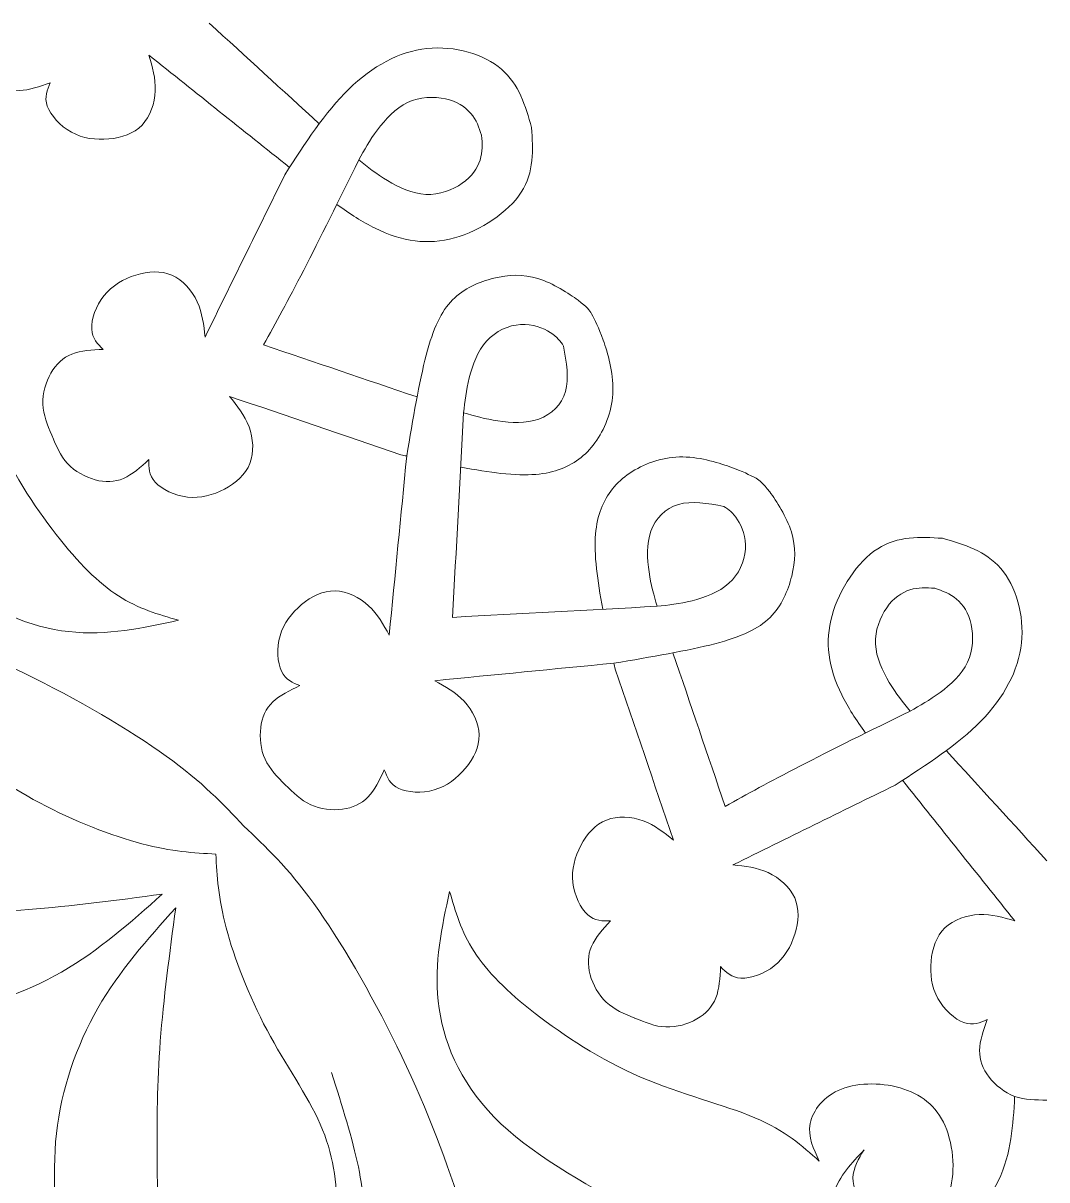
# Model space of a CAD drawing. Header units: millimetres. Extents: x -49.7 to 16.7, y -35.8 to 30.6.
# Drawn here: x -21.95 to -16.46, y -8.79 to -2.59 of the extents above; entities that cross this region are included whole.
import ezdxf

# ---------------------------------------------------------------- set-up
doc = ezdxf.new("R2010")
doc.units = ezdxf.units.MM
doc.header["$MEASUREMENT"] = 0
doc.layers.add('Layer 1', color=7, linetype='Continuous')

msp = doc.modelspace()

# ---------------------------------------------------------------- linework, layer by layer
at = {"layer": 'Layer 1', "lineweight": 9}
for points, knots in [([(4.9302, 18.8028), (-6.8815, 30.6145), (-26.0394, 30.6145), (-37.8511, 18.8028), (-37.8511, 18.8028), (-49.6628, 6.991), (-49.6628, -12.1668), (-37.8511, -23.9785), (-37.8511, -23.9785), (-26.0394, -35.7903), (-6.8815, -35.7903), (4.9302, -23.9785), (4.9302, -23.9785), (16.7419, -12.1668), (16.7419, 6.991), (4.9302, 18.8028)], [0, 0, 0, 0, 0.2, 0.2, 0.2, 0.2, 0.4, 0.4, 0.4, 0.4, 0.6, 0.6, 0.6, 0.6, 1, 1, 1, 1]), ([(-22.2381, -2.5879), (-22.2381, -2.6471), (-22.2382, -2.7065), (-22.2182, -2.7607), (-22.2182, -2.7607), (-22.1982, -2.8149), (-22.1582, -2.8641), (-22.1145, -2.8978), (-22.1145, -2.8978), (-22.0708, -2.9314), (-22.0234, -2.9497), (-21.9716, -2.9488), (-21.9716, -2.9488), (-21.9197, -2.9479), (-21.8632, -2.9278), (-21.8068, -2.9078), (-21.8068, -2.9078), (-21.8232, -2.946), (-21.8396, -2.9842), (-21.8223, -3.0325), (-21.8223, -3.0325), (-21.805, -3.0807), (-21.754, -3.139), (-21.693, -3.1727), (-21.693, -3.1727), (-21.632, -3.2063), (-21.561, -3.2155), (-21.4927, -3.2091), (-21.4927, -3.2091), (-21.4245, -3.2027), (-21.3589, -3.1809), (-21.3143, -3.1344), (-21.3143, -3.1344), (-21.2697, -3.088), (-21.246, -3.017), (-21.2433, -2.9506), (-21.2433, -2.9506), (-21.2406, -2.8841), (-21.2588, -2.8222), (-21.277, -2.7603), (-21.277, -2.7603), (-21.0256, -2.9608), (-20.7742, -3.1614), (-20.5229, -3.3619)], [0, 0, 0, 0, 0.083333, 0.083333, 0.083333, 0.083333, 0.166667, 0.166667, 0.166667, 0.166667, 0.25, 0.25, 0.25, 0.25, 0.333333, 0.333333, 0.333333, 0.333333, 0.416667, 0.416667, 0.416667, 0.416667, 0.5, 0.5, 0.5, 0.5, 0.583333, 0.583333, 0.583333, 0.583333, 0.666667, 0.666667, 0.666667, 0.666667, 0.75, 0.75, 0.75, 0.75, 0.833333, 0.833333, 0.833333, 0.833333, 1, 1, 1, 1]), ([(-19.2242, -3.1478), (-19.2579, -3.032), (-19.2916, -2.9162), (-19.3861, -2.8352), (-19.3861, -2.8352), (-19.4807, -2.7543), (-19.636, -2.7081), (-19.7856, -2.7242), (-19.7856, -2.7242), (-19.9352, -2.7403), (-20.079, -2.8186), (-20.2051, -2.9417), (-20.2051, -2.9417), (-20.3312, -3.0649), (-20.4397, -3.2329), (-20.5481, -3.4009)], [0, 0, 0, 0, 0.2, 0.2, 0.2, 0.2, 0.4, 0.4, 0.4, 0.4, 0.6, 0.6, 0.6, 0.6, 1, 1, 1, 1]), ([(-19.4924, -3.1897), (-19.5065, -3.1485), (-19.5206, -3.1073), (-19.5504, -3.0722), (-19.5504, -3.0722), (-19.5802, -3.037), (-19.6257, -3.0079), (-19.6867, -2.9943), (-19.6867, -2.9943), (-19.7477, -2.9806), (-19.8242, -2.9825), (-19.8898, -3.0134), (-19.8898, -3.0134), (-19.9553, -3.0444), (-20.0099, -3.1044), (-20.0516, -3.1607), (-20.0516, -3.1607), (-20.0933, -3.217), (-20.1222, -3.2695), (-20.1509, -3.322)], [0, 0, 0, 0, 0.166667, 0.166667, 0.166667, 0.166667, 0.333333, 0.333333, 0.333333, 0.333333, 0.5, 0.5, 0.5, 0.5, 0.666667, 0.666667, 0.666667, 0.666667, 1, 1, 1, 1]), ([(-23.315, -3.532), (-23.2328, -3.608), (-23.1506, -3.6839), (-23.0504, -3.7228), (-23.0504, -3.7228), (-22.9501, -3.7616), (-22.8317, -3.7635), (-22.738, -3.7316), (-22.738, -3.7316), (-22.6443, -3.6997), (-22.5751, -3.6342), (-22.5059, -3.5686), (-22.5059, -3.5686), (-22.5532, -3.5978), (-22.6006, -3.6269), (-22.6552, -3.6278), (-22.6552, -3.6278), (-22.7098, -3.6287), (-22.7717, -3.6014), (-22.8163, -3.555), (-22.8163, -3.555), (-22.8609, -3.5086), (-22.8882, -3.443), (-22.8873, -3.3593), (-22.8873, -3.3593), (-22.8864, -3.2756), (-22.8572, -3.1736), (-22.7635, -3.1253), (-22.7635, -3.1253), (-22.6698, -3.0771), (-22.5113, -3.0826), (-22.3976, -3.1253), (-22.3976, -3.1253), (-22.2838, -3.1681), (-22.2146, -3.2483), (-22.1791, -3.3547), (-22.1791, -3.3547), (-22.1436, -3.4612), (-22.1418, -3.5942), (-22.1791, -3.6897), (-22.1791, -3.6897), (-22.2164, -3.7853), (-22.2929, -3.8436), (-22.3639, -3.8572), (-22.3639, -3.8572), (-22.4349, -3.8709), (-22.5004, -3.8399), (-22.566, -3.809), (-22.566, -3.809), (-22.484, -3.9), (-22.4021, -3.991), (-22.333, -4.154), (-22.333, -4.154), (-22.2638, -4.3169), (-22.2073, -4.5518), (-22.1145, -4.7675), (-22.1145, -4.7675), (-22.0216, -4.9833), (-21.8923, -5.1799), (-21.774, -5.3319), (-21.774, -5.3319), (-21.6557, -5.4839), (-21.5482, -5.5914), (-21.4408, -5.6605), (-21.4408, -5.6605), (-21.3334, -5.7297), (-21.226, -5.7607), (-21.1186, -5.7916), (-21.1186, -5.7916), (-21.3098, -5.8334), (-21.5009, -5.8754), (-21.7075, -5.8526), (-21.7075, -5.8526), (-21.9142, -5.8298), (-22.1363, -5.7424), (-22.3293, -5.5531), (-22.3293, -5.5531), (-22.5223, -5.3638), (-22.6861, -5.0725), (-22.8236, -4.8103), (-22.8236, -4.8103), (-22.961, -4.5482), (-23.0721, -4.3151), (-23.1799, -4.1628), (-23.1799, -4.1628), (-23.2878, -4.0106), (-23.3925, -3.939), (-23.4971, -3.8675)], [0, 0, 0, 0, 0.043478, 0.043478, 0.043478, 0.043478, 0.086957, 0.086957, 0.086957, 0.086957, 0.130435, 0.130435, 0.130435, 0.130435, 0.173913, 0.173913, 0.173913, 0.173913, 0.217391, 0.217391, 0.217391, 0.217391, 0.26087, 0.26087, 0.26087, 0.26087, 0.304348, 0.304348, 0.304348, 0.304348, 0.347826, 0.347826, 0.347826, 0.347826, 0.391304, 0.391304, 0.391304, 0.391304, 0.434783, 0.434783, 0.434783, 0.434783, 0.478261, 0.478261, 0.478261, 0.478261, 0.521739, 0.521739, 0.521739, 0.521739, 0.565217, 0.565217, 0.565217, 0.565217, 0.608696, 0.608696, 0.608696, 0.608696, 0.652174, 0.652174, 0.652174, 0.652174, 0.695652, 0.695652, 0.695652, 0.695652, 0.73913, 0.73913, 0.73913, 0.73913, 0.782609, 0.782609, 0.782609, 0.782609, 0.826087, 0.826087, 0.826087, 0.826087, 0.869565, 0.869565, 0.869565, 0.869565, 0.913043, 0.913043, 0.913043, 0.913043, 1, 1, 1, 1]), ([(-19.2242, -3.1478), (-19.2172, -3.2673), (-19.2102, -3.3869), (-19.2802, -3.4952), (-19.2802, -3.4952), (-19.3501, -3.6035), (-19.497, -3.7009), (-19.6389, -3.7402), (-19.6389, -3.7402), (-19.7808, -3.7794), (-19.9178, -3.7608), (-20.0643, -3.6881), (-20.0643, -3.6881), (-20.1309, -3.6551), (-20.1995, -3.6108), (-20.2692, -3.5605)], [0, 0, 0, 0, 0.2, 0.2, 0.2, 0.2, 0.4, 0.4, 0.4, 0.4, 0.6, 0.6, 0.6, 0.6, 1, 1, 1, 1]), ([(-19.4924, -3.1897), (-19.4895, -3.2339), (-19.4866, -3.2782), (-19.5006, -3.3224), (-19.5006, -3.3224), (-19.5146, -3.3668), (-19.5455, -3.4111), (-19.5967, -3.447), (-19.5967, -3.447), (-19.6478, -3.483), (-19.7192, -3.5105), (-19.7916, -3.507), (-19.7916, -3.507), (-19.864, -3.5035), (-19.9374, -3.469), (-19.9974, -3.4329), (-19.9974, -3.4329), (-20.0575, -3.3969), (-20.1042, -3.3595), (-20.1509, -3.322)], [0, 0, 0, 0, 0.166667, 0.166667, 0.166667, 0.166667, 0.333333, 0.333333, 0.333333, 0.333333, 0.5, 0.5, 0.5, 0.5, 0.666667, 0.666667, 0.666667, 0.666667, 1, 1, 1, 1]), ([(-20.6624, -4.3138), (-20.5973, -4.196), (-20.5321, -4.0781), (-20.4468, -3.9128), (-20.4468, -3.9128), (-20.3616, -3.7475), (-20.2563, -3.5347), (-20.1509, -3.322)], [0, 0, 0, 0, 0.333333, 0.333333, 0.333333, 0.333333, 1, 1, 1, 1]), ([(-21.7984, -4.7989), (-21.8211, -4.7442), (-21.8438, -4.6894), (-21.8461, -4.6316), (-21.8461, -4.6316), (-21.8483, -4.5738), (-21.8301, -4.5131), (-21.8027, -4.4653), (-21.8027, -4.4653), (-21.7752, -4.4174), (-21.7384, -4.3825), (-21.6902, -4.3635), (-21.6902, -4.3635), (-21.6419, -4.3445), (-21.582, -4.3414), (-21.5222, -4.3383), (-21.5222, -4.3383), (-21.552, -4.3092), (-21.5818, -4.2802), (-21.5843, -4.229), (-21.5843, -4.229), (-21.5867, -4.1778), (-21.5619, -4.1044), (-21.5185, -4.05), (-21.5185, -4.05), (-21.475, -3.9956), (-21.4129, -3.9599), (-21.3474, -3.9397), (-21.3474, -3.9397), (-21.2819, -3.9195), (-21.213, -3.9146), (-21.154, -3.9404), (-21.154, -3.9404), (-21.095, -3.9662), (-21.046, -4.0228), (-21.018, -4.0831), (-21.018, -4.0831), (-20.9901, -4.1434), (-20.9832, -4.2076), (-20.9763, -4.2718), (-20.9763, -4.2718), (-20.8336, -3.9815), (-20.6908, -3.6913), (-20.5481, -3.401)], [0, 0, 0, 0, 0.083333, 0.083333, 0.083333, 0.083333, 0.166667, 0.166667, 0.166667, 0.166667, 0.25, 0.25, 0.25, 0.25, 0.333333, 0.333333, 0.333333, 0.333333, 0.416667, 0.416667, 0.416667, 0.416667, 0.5, 0.5, 0.5, 0.5, 0.583333, 0.583333, 0.583333, 0.583333, 0.666667, 0.666667, 0.666667, 0.666667, 0.75, 0.75, 0.75, 0.75, 0.833333, 0.833333, 0.833333, 0.833333, 1, 1, 1, 1]), ([(-18.9023, -4.1473), (-18.9145, -4.1292), (-18.9266, -4.1112), (-18.9753, -4.0748), (-18.9753, -4.0748), (-19.024, -4.0383), (-19.1092, -3.9835), (-19.1902, -3.9582), (-19.1902, -3.9582), (-19.2713, -3.9329), (-19.3483, -3.9372), (-19.4273, -3.9567), (-19.4273, -3.9567), (-19.5062, -3.9761), (-19.5872, -4.0106), (-19.6486, -4.0726), (-19.6486, -4.0726), (-19.7101, -4.1347), (-19.752, -4.2243), (-19.7897, -4.3684), (-19.7897, -4.3684), (-19.8275, -4.5126), (-19.8609, -4.7114), (-19.8944, -4.9101)], [0, 0, 0, 0, 0.142857, 0.142857, 0.142857, 0.142857, 0.285714, 0.285714, 0.285714, 0.285714, 0.428571, 0.428571, 0.428571, 0.428571, 0.571429, 0.571429, 0.571429, 0.571429, 0.714286, 0.714286, 0.714286, 0.714286, 1, 1, 1, 1]), ([(-18.9024, -4.1473), (-18.8838, -4.1832), (-18.8652, -4.2191), (-18.8406, -4.2884), (-18.8406, -4.2884), (-18.8161, -4.3577), (-18.7855, -4.4606), (-18.788, -4.5593), (-18.788, -4.5593), (-18.7905, -4.6581), (-18.8261, -4.7528), (-18.8752, -4.8255), (-18.8752, -4.8255), (-18.9242, -4.8981), (-18.9867, -4.9487), (-19.0663, -4.9791), (-19.0663, -4.9791), (-19.1459, -5.0095), (-19.2427, -5.0196), (-19.3887, -5.0036), (-19.3887, -5.0036), (-19.4527, -4.9967), (-19.5261, -4.9847), (-19.6049, -4.9699)], [0, 0, 0, 0, 0.142857, 0.142857, 0.142857, 0.142857, 0.285714, 0.285714, 0.285714, 0.285714, 0.428571, 0.428571, 0.428571, 0.428571, 0.571429, 0.571429, 0.571429, 0.571429, 0.714286, 0.714286, 0.714286, 0.714286, 1, 1, 1, 1]), ([(-19.053, -4.3201), (-19.07, -4.2956), (-19.0871, -4.2712), (-19.1245, -4.2475), (-19.1245, -4.2475), (-19.1618, -4.2237), (-19.2196, -4.2007), (-19.2833, -4.2047), (-19.2833, -4.2047), (-19.3471, -4.2087), (-19.4171, -4.2397), (-19.4658, -4.2934), (-19.4658, -4.2934), (-19.5145, -4.347), (-19.542, -4.4234), (-19.559, -4.4914), (-19.559, -4.4914), (-19.576, -4.5593), (-19.5826, -4.6189), (-19.5891, -4.6784)], [0, 0, 0, 0, 0.166667, 0.166667, 0.166667, 0.166667, 0.333333, 0.333333, 0.333333, 0.333333, 0.5, 0.5, 0.5, 0.5, 0.666667, 0.666667, 0.666667, 0.666667, 1, 1, 1, 1]), ([(-19.0529, -4.3202), (-19.0377, -4.4074), (-19.0225, -4.4946), (-19.0425, -4.5646), (-19.0425, -4.5646), (-19.0626, -4.6346), (-19.1181, -4.6874), (-19.1862, -4.7118), (-19.1862, -4.7118), (-19.2545, -4.7363), (-19.3356, -4.7324), (-19.4048, -4.7221), (-19.4048, -4.7221), (-19.4741, -4.7118), (-19.5316, -4.6951), (-19.5891, -4.6784)], [0, 0, 0, 0, 0.2, 0.2, 0.2, 0.2, 0.4, 0.4, 0.4, 0.4, 0.6, 0.6, 0.6, 0.6, 1, 1, 1, 1]), ([(-21.7984, -4.7989), (-21.7758, -4.8537), (-21.7531, -4.9085), (-21.7138, -4.9509), (-21.7138, -4.9509), (-21.6745, -4.9934), (-21.6187, -5.0235), (-21.5655, -5.0379), (-21.5655, -5.0379), (-21.5122, -5.0523), (-21.4615, -5.051), (-21.4139, -5.0303), (-21.4139, -5.0303), (-21.3664, -5.0096), (-21.3219, -4.9695), (-21.2774, -4.9294), (-21.2774, -4.9294), (-21.2779, -4.971), (-21.2784, -5.0126), (-21.244, -5.0505), (-21.244, -5.0505), (-21.2095, -5.0885), (-21.1401, -5.1228), (-21.0709, -5.1306), (-21.0709, -5.1306), (-21.0016, -5.1384), (-20.9326, -5.1196), (-20.8719, -5.0876), (-20.8719, -5.0876), (-20.8113, -5.0556), (-20.7591, -5.0103), (-20.7357, -4.9503), (-20.7357, -4.9503), (-20.7123, -4.8904), (-20.7175, -4.8157), (-20.7404, -4.7533), (-20.7404, -4.7533), (-20.7633, -4.6908), (-20.8038, -4.6406), (-20.8444, -4.5904), (-20.8444, -4.5904), (-20.5381, -4.6947), (-20.2319, -4.799), (-19.9257, -4.9033)], [0, 0, 0, 0, 0.083333, 0.083333, 0.083333, 0.083333, 0.166667, 0.166667, 0.166667, 0.166667, 0.25, 0.25, 0.25, 0.25, 0.333333, 0.333333, 0.333333, 0.333333, 0.416667, 0.416667, 0.416667, 0.416667, 0.5, 0.5, 0.5, 0.5, 0.583333, 0.583333, 0.583333, 0.583333, 0.666667, 0.666667, 0.666667, 0.666667, 0.75, 0.75, 0.75, 0.75, 0.833333, 0.833333, 0.833333, 0.833333, 1, 1, 1, 1]), ([(-20.7684, -6.8957), (-20.8785, -6.7783), (-20.9888, -6.6609), (-21.1844, -6.5201), (-21.1844, -6.5201), (-21.3801, -6.3792), (-21.6613, -6.2149), (-21.9498, -6.0743), (-21.9498, -6.0743), (-22.2383, -5.9337), (-22.5341, -5.8169), (-22.7878, -5.7384), (-22.7878, -5.7384), (-23.0416, -5.6598), (-23.2535, -5.6197), (-23.5291, -5.4974), (-23.5291, -5.4974), (-23.8049, -5.375), (-24.1445, -5.1705), (-24.38, -5.0263), (-24.38, -5.0263), (-24.6155, -4.882), (-24.747, -4.798), (-24.9241, -4.7378), (-24.9241, -4.7378), (-25.1012, -4.6775), (-25.324, -4.641), (-25.523, -4.6428), (-25.523, -4.6428), (-25.722, -4.6447), (-25.8973, -4.6848), (-26.0635, -4.7651), (-26.0635, -4.7651), (-26.2296, -4.8455), (-26.3866, -4.966), (-26.4962, -5.0664), (-26.4962, -5.0664), (-26.6058, -5.1669), (-26.6678, -5.2472), (-26.7299, -5.3275)], [0, 0, 0, 0, 0.090909, 0.090909, 0.090909, 0.090909, 0.181818, 0.181818, 0.181818, 0.181818, 0.272727, 0.272727, 0.272727, 0.272727, 0.363636, 0.363636, 0.363636, 0.363636, 0.454545, 0.454545, 0.454545, 0.454545, 0.545455, 0.545455, 0.545455, 0.545455, 0.636364, 0.636364, 0.636364, 0.636364, 0.727273, 0.727273, 0.727273, 0.727273, 0.818182, 0.818182, 0.818182, 0.818182, 1, 1, 1, 1]), ([(-20.5462, -6.6735), (-20.5881, -6.6315), (-20.6299, -6.5896), (-20.6541, -6.5371), (-20.6541, -6.5371), (-20.6782, -6.4845), (-20.6847, -6.4214), (-20.6776, -6.3668), (-20.6776, -6.3668), (-20.6705, -6.312), (-20.6499, -6.2657), (-20.6126, -6.2296), (-20.6126, -6.2296), (-20.5753, -6.1936), (-20.5211, -6.1678), (-20.4671, -6.1421), (-20.4671, -6.1421), (-20.5057, -6.1267), (-20.5443, -6.1112), (-20.5662, -6.0649), (-20.5662, -6.0649), (-20.5881, -6.0185), (-20.5932, -5.9412), (-20.5739, -5.8743), (-20.5739, -5.8743), (-20.5546, -5.8074), (-20.5109, -5.7507), (-20.4581, -5.707), (-20.4581, -5.707), (-20.4053, -5.6632), (-20.3435, -5.6323), (-20.2791, -5.6336), (-20.2791, -5.6336), (-20.2148, -5.6349), (-20.1478, -5.6683), (-20.0989, -5.7134), (-20.0989, -5.7134), (-20.05, -5.7585), (-20.0191, -5.8151), (-19.9882, -5.8717), (-19.9882, -5.8717), (-19.9569, -5.5512), (-19.9257, -5.2306), (-19.8944, -4.9101)], [0, 0, 0, 0, 0.083333, 0.083333, 0.083333, 0.083333, 0.166667, 0.166667, 0.166667, 0.166667, 0.25, 0.25, 0.25, 0.25, 0.333333, 0.333333, 0.333333, 0.333333, 0.416667, 0.416667, 0.416667, 0.416667, 0.5, 0.5, 0.5, 0.5, 0.583333, 0.583333, 0.583333, 0.583333, 0.666667, 0.666667, 0.666667, 0.666667, 0.75, 0.75, 0.75, 0.75, 0.833333, 0.833333, 0.833333, 0.833333, 1, 1, 1, 1]), ([(-18.0199, -5.0298), (-18.0558, -5.0112), (-18.0917, -4.9926), (-18.161, -4.9681), (-18.161, -4.9681), (-18.2304, -4.9435), (-18.3331, -4.9129), (-18.4319, -4.9154), (-18.4319, -4.9154), (-18.5306, -4.9179), (-18.6254, -4.9535), (-18.6981, -5.0026), (-18.6981, -5.0026), (-18.7707, -5.0516), (-18.8213, -5.1141), (-18.8517, -5.1937), (-18.8517, -5.1937), (-18.8821, -5.2733), (-18.8922, -5.3701), (-18.8762, -5.5161), (-18.8762, -5.5161), (-18.8692, -5.5801), (-18.8573, -5.6535), (-18.8425, -5.7323)], [0, 0, 0, 0, 0.142857, 0.142857, 0.142857, 0.142857, 0.285714, 0.285714, 0.285714, 0.285714, 0.428571, 0.428571, 0.428571, 0.428571, 0.571429, 0.571429, 0.571429, 0.571429, 0.714286, 0.714286, 0.714286, 0.714286, 1, 1, 1, 1]), ([(-18.0199, -5.0297), (-18.0018, -5.0419), (-17.9838, -5.0541), (-17.9474, -5.1027), (-17.9474, -5.1027), (-17.9109, -5.1513), (-17.8561, -5.2366), (-17.8308, -5.3177), (-17.8308, -5.3177), (-17.8055, -5.3987), (-17.8098, -5.4757), (-17.8293, -5.5547), (-17.8293, -5.5547), (-17.8487, -5.6336), (-17.8832, -5.7146), (-17.9452, -5.776), (-17.9452, -5.776), (-18.0073, -5.8375), (-18.0969, -5.8795), (-18.241, -5.9172), (-18.241, -5.9172), (-18.3852, -5.9549), (-18.584, -5.9883), (-18.7827, -6.0218)], [0, 0, 0, 0, 0.142857, 0.142857, 0.142857, 0.142857, 0.285714, 0.285714, 0.285714, 0.285714, 0.428571, 0.428571, 0.428571, 0.428571, 0.571429, 0.571429, 0.571429, 0.571429, 0.714286, 0.714286, 0.714286, 0.714286, 1, 1, 1, 1]), ([(-18.1927, -5.1803), (-18.28, -5.1651), (-18.3672, -5.1499), (-18.4372, -5.1699), (-18.4372, -5.1699), (-18.5072, -5.19), (-18.56, -5.2454), (-18.5844, -5.3136), (-18.5844, -5.3136), (-18.6089, -5.3819), (-18.6051, -5.463), (-18.5947, -5.5322), (-18.5947, -5.5322), (-18.5844, -5.6015), (-18.5677, -5.659), (-18.551, -5.7165)], [0, 0, 0, 0, 0.2, 0.2, 0.2, 0.2, 0.4, 0.4, 0.4, 0.4, 0.6, 0.6, 0.6, 0.6, 1, 1, 1, 1]), ([(-18.1927, -5.1804), (-18.1682, -5.1974), (-18.1438, -5.2145), (-18.1201, -5.2519), (-18.1201, -5.2519), (-18.0963, -5.2892), (-18.0733, -5.347), (-18.0773, -5.4108), (-18.0773, -5.4108), (-18.0813, -5.4746), (-18.1123, -5.5446), (-18.166, -5.5933), (-18.166, -5.5933), (-18.2197, -5.642), (-18.296, -5.6694), (-18.364, -5.6864), (-18.364, -5.6864), (-18.4319, -5.7034), (-18.4915, -5.71), (-18.551, -5.7165)], [0, 0, 0, 0, 0.166667, 0.166667, 0.166667, 0.166667, 0.333333, 0.333333, 0.333333, 0.333333, 0.5, 0.5, 0.5, 0.5, 0.666667, 0.666667, 0.666667, 0.666667, 1, 1, 1, 1]), ([(-17.0205, -5.3516), (-17.14, -5.3446), (-17.2595, -5.3376), (-17.3678, -5.4076), (-17.3678, -5.4076), (-17.4762, -5.4775), (-17.5734, -5.6244), (-17.6128, -5.7664), (-17.6128, -5.7664), (-17.652, -5.9082), (-17.6334, -6.0452), (-17.5607, -6.1917), (-17.5607, -6.1917), (-17.5277, -6.2583), (-17.4834, -6.327), (-17.4331, -6.3966)], [0, 0, 0, 0, 0.2, 0.2, 0.2, 0.2, 0.4, 0.4, 0.4, 0.4, 0.6, 0.6, 0.6, 0.6, 1, 1, 1, 1]), ([(-17.0205, -5.3516), (-16.9046, -5.3853), (-16.7888, -5.419), (-16.7078, -5.5136), (-16.7078, -5.5136), (-16.6268, -5.6081), (-16.5807, -5.7635), (-16.5968, -5.913), (-16.5968, -5.913), (-16.6129, -6.0626), (-16.6912, -6.2065), (-16.8143, -6.3326), (-16.8143, -6.3326), (-16.9375, -6.4587), (-17.1055, -6.567), (-17.2735, -6.6754)], [0, 0, 0, 0, 0.2, 0.2, 0.2, 0.2, 0.4, 0.4, 0.4, 0.4, 0.6, 0.6, 0.6, 0.6, 1, 1, 1, 1]), ([(-17.0623, -5.6198), (-17.1065, -5.6169), (-17.1508, -5.614), (-17.1951, -5.628), (-17.1951, -5.628), (-17.2394, -5.642), (-17.2837, -5.6729), (-17.3196, -5.724), (-17.3196, -5.724), (-17.3556, -5.7752), (-17.3832, -5.8466), (-17.3797, -5.9189), (-17.3797, -5.9189), (-17.3761, -5.9913), (-17.3416, -6.0648), (-17.3055, -6.1249), (-17.3055, -6.1249), (-17.2695, -6.1849), (-17.232, -6.2317), (-17.1946, -6.2784)], [0, 0, 0, 0, 0.166667, 0.166667, 0.166667, 0.166667, 0.333333, 0.333333, 0.333333, 0.333333, 0.5, 0.5, 0.5, 0.5, 0.666667, 0.666667, 0.666667, 0.666667, 1, 1, 1, 1]), ([(-17.0623, -5.6198), (-17.0211, -5.6339), (-16.9799, -5.648), (-16.9448, -5.6778), (-16.9448, -5.6778), (-16.9097, -5.7076), (-16.8805, -5.7531), (-16.8669, -5.8141), (-16.8669, -5.8141), (-16.8532, -5.8751), (-16.8551, -5.9516), (-16.886, -6.0171), (-16.886, -6.0171), (-16.917, -6.0827), (-16.977, -6.1373), (-17.0333, -6.179), (-17.0333, -6.179), (-17.0896, -6.2207), (-17.1421, -6.2495), (-17.1946, -6.2784)], [0, 0, 0, 0, 0.166667, 0.166667, 0.166667, 0.166667, 0.333333, 0.333333, 0.333333, 0.333333, 0.5, 0.5, 0.5, 0.5, 0.666667, 0.666667, 0.666667, 0.666667, 1, 1, 1, 1]), ([(-20.9186, -7.0459), (-21.0362, -7.0393), (-21.1539, -7.0326), (-21.3147, -6.9902), (-21.3147, -6.9902), (-21.4754, -6.9477), (-21.6793, -6.8694), (-21.8632, -6.7711), (-21.8632, -6.7711), (-22.0471, -6.6728), (-22.2109, -6.5544), (-22.3684, -6.4852), (-22.3684, -6.4852), (-22.5259, -6.4161), (-22.6771, -6.396), (-22.8463, -6.3951), (-22.8463, -6.3951), (-23.0156, -6.3942), (-23.2032, -6.4124), (-23.3351, -6.3605), (-23.3351, -6.3605), (-23.4672, -6.3086), (-23.5436, -6.1866), (-23.55, -6.0792), (-23.55, -6.0792), (-23.5564, -5.9718), (-23.4926, -5.879), (-23.4034, -5.8307), (-23.4034, -5.8307), (-23.3142, -5.7825), (-23.1995, -5.7788), (-23.1112, -5.8034), (-23.1112, -5.8034), (-23.0229, -5.828), (-22.961, -5.8808), (-22.9264, -5.9463), (-22.9264, -5.9463), (-22.8919, -6.0119), (-22.8846, -6.0902), (-22.8991, -6.1412), (-22.8991, -6.1412), (-22.9137, -6.1921), (-22.9501, -6.2158), (-22.9865, -6.2395), (-22.9865, -6.2395), (-22.8664, -6.2449), (-22.7462, -6.2504), (-22.5969, -6.2813), (-22.5969, -6.2813), (-22.4477, -6.3123), (-22.2692, -6.3687), (-22.0908, -6.4251)], [0, 0, 0, 0, 0.071429, 0.071429, 0.071429, 0.071429, 0.142857, 0.142857, 0.142857, 0.142857, 0.214286, 0.214286, 0.214286, 0.214286, 0.285714, 0.285714, 0.285714, 0.285714, 0.357143, 0.357143, 0.357143, 0.357143, 0.428571, 0.428571, 0.428571, 0.428571, 0.5, 0.5, 0.5, 0.5, 0.571429, 0.571429, 0.571429, 0.571429, 0.642857, 0.642857, 0.642857, 0.642857, 0.714286, 0.714286, 0.714286, 0.714286, 0.785714, 0.785714, 0.785714, 0.785714, 0.857143, 0.857143, 0.857143, 0.857143, 1, 1, 1, 1]), ([(-20.5461, -6.6736), (-20.5042, -6.7154), (-20.4622, -6.7573), (-20.4096, -6.7815), (-20.4096, -6.7815), (-20.3571, -6.8056), (-20.294, -6.812), (-20.2394, -6.805), (-20.2394, -6.805), (-20.1846, -6.7979), (-20.1382, -6.7773), (-20.1022, -6.74), (-20.1022, -6.74), (-20.0662, -6.7026), (-20.0404, -6.6486), (-20.0147, -6.5945), (-20.0147, -6.5945), (-19.9992, -6.6331), (-19.9838, -6.6717), (-19.9375, -6.6936), (-19.9375, -6.6936), (-19.8911, -6.7155), (-19.8139, -6.7207), (-19.7469, -6.7014), (-19.7469, -6.7014), (-19.68, -6.682), (-19.6233, -6.6383), (-19.5796, -6.5855), (-19.5796, -6.5855), (-19.5358, -6.5327), (-19.5049, -6.4709), (-19.5062, -6.4065), (-19.5062, -6.4065), (-19.5075, -6.3422), (-19.541, -6.2752), (-19.586, -6.2263), (-19.586, -6.2263), (-19.6311, -6.1774), (-19.6877, -6.1465), (-19.7443, -6.1156), (-19.7443, -6.1156), (-19.4238, -6.0843), (-19.1032, -6.0531), (-18.7827, -6.0218)], [0, 0, 0, 0, 0.083333, 0.083333, 0.083333, 0.083333, 0.166667, 0.166667, 0.166667, 0.166667, 0.25, 0.25, 0.25, 0.25, 0.333333, 0.333333, 0.333333, 0.333333, 0.416667, 0.416667, 0.416667, 0.416667, 0.5, 0.5, 0.5, 0.5, 0.583333, 0.583333, 0.583333, 0.583333, 0.666667, 0.666667, 0.666667, 0.666667, 0.75, 0.75, 0.75, 0.75, 0.833333, 0.833333, 0.833333, 0.833333, 1, 1, 1, 1]), ([(-18.6715, -7.9259), (-18.7263, -7.9032), (-18.7811, -7.8805), (-18.8236, -7.8412), (-18.8236, -7.8412), (-18.866, -7.802), (-18.8961, -7.7461), (-18.9105, -7.6929), (-18.9105, -7.6929), (-18.9249, -7.6397), (-18.9236, -7.5889), (-18.9029, -7.5413), (-18.9029, -7.5413), (-18.8822, -7.4937), (-18.8421, -7.4493), (-18.802, -7.4048), (-18.802, -7.4048), (-18.8436, -7.4053), (-18.8852, -7.4058), (-18.9231, -7.3714), (-18.9231, -7.3714), (-18.9611, -7.3369), (-18.9954, -7.2675), (-19.0032, -7.1983), (-19.0032, -7.1983), (-19.011, -7.1291), (-18.9922, -7.0599), (-18.9602, -6.9993), (-18.9602, -6.9993), (-18.9282, -6.9387), (-18.8829, -6.8865), (-18.823, -6.8631), (-18.823, -6.8631), (-18.763, -6.8396), (-18.6883, -6.8449), (-18.6259, -6.8678), (-18.6259, -6.8678), (-18.5635, -6.8907), (-18.5132, -6.9313), (-18.463, -6.9718), (-18.463, -6.9718), (-18.5673, -6.6656), (-18.6716, -6.3593), (-18.7759, -6.0531)], [0, 0, 0, 0, 0.083333, 0.083333, 0.083333, 0.083333, 0.166667, 0.166667, 0.166667, 0.166667, 0.25, 0.25, 0.25, 0.25, 0.333333, 0.333333, 0.333333, 0.333333, 0.416667, 0.416667, 0.416667, 0.416667, 0.5, 0.5, 0.5, 0.5, 0.583333, 0.583333, 0.583333, 0.583333, 0.666667, 0.666667, 0.666667, 0.666667, 0.75, 0.75, 0.75, 0.75, 0.833333, 0.833333, 0.833333, 0.833333, 1, 1, 1, 1]), ([(-18.1864, -6.7899), (-18.0686, -6.7247), (-17.9507, -6.6595), (-17.7854, -6.5742), (-17.7854, -6.5742), (-17.6201, -6.489), (-17.4073, -6.3837), (-17.1946, -6.2784)], [0, 0, 0, 0, 0.333333, 0.333333, 0.333333, 0.333333, 1, 1, 1, 1]), ([(-18.6716, -7.9258), (-18.6168, -7.9485), (-18.562, -7.9713), (-18.5042, -7.9735), (-18.5042, -7.9735), (-18.4464, -7.9758), (-18.3857, -7.9575), (-18.3379, -7.9301), (-18.3379, -7.9301), (-18.2901, -7.9026), (-18.2551, -7.8659), (-18.2361, -7.8176), (-18.2361, -7.8176), (-18.2171, -7.7693), (-18.214, -7.7094), (-18.2108, -7.6496), (-18.2108, -7.6496), (-18.1818, -7.6794), (-18.1528, -7.7092), (-18.1016, -7.7117), (-18.1016, -7.7117), (-18.0504, -7.7141), (-17.977, -7.6893), (-17.9226, -7.6459), (-17.9226, -7.6459), (-17.8681, -7.6024), (-17.8325, -7.5403), (-17.8123, -7.4748), (-17.8123, -7.4748), (-17.7921, -7.4093), (-17.7872, -7.3404), (-17.813, -7.2814), (-17.813, -7.2814), (-17.8388, -7.2225), (-17.8953, -7.1734), (-17.9557, -7.1454), (-17.9557, -7.1454), (-18.016, -7.1175), (-18.0802, -7.1106), (-18.1444, -7.1037), (-18.1444, -7.1037), (-17.8541, -6.961), (-17.5638, -6.8182), (-17.2736, -6.6754)], [0, 0, 0, 0, 0.083333, 0.083333, 0.083333, 0.083333, 0.166667, 0.166667, 0.166667, 0.166667, 0.25, 0.25, 0.25, 0.25, 0.333333, 0.333333, 0.333333, 0.333333, 0.416667, 0.416667, 0.416667, 0.416667, 0.5, 0.5, 0.5, 0.5, 0.583333, 0.583333, 0.583333, 0.583333, 0.666667, 0.666667, 0.666667, 0.666667, 0.75, 0.75, 0.75, 0.75, 0.833333, 0.833333, 0.833333, 0.833333, 1, 1, 1, 1]), ([(-16.4605, -8.3655), (-16.5197, -8.3655), (-16.5791, -8.3656), (-16.6333, -8.3456), (-16.6333, -8.3456), (-16.6875, -8.3256), (-16.7367, -8.2855), (-16.7703, -8.2419), (-16.7703, -8.2419), (-16.804, -8.1982), (-16.8223, -8.1508), (-16.8214, -8.099), (-16.8214, -8.099), (-16.8205, -8.0471), (-16.8004, -7.9906), (-16.7804, -7.9342), (-16.7804, -7.9342), (-16.8186, -7.9506), (-16.8568, -7.9669), (-16.9051, -7.9497), (-16.9051, -7.9497), (-16.9533, -7.9324), (-17.0116, -7.8814), (-17.0453, -7.8204), (-17.0453, -7.8204), (-17.079, -7.7594), (-17.0881, -7.6884), (-17.0817, -7.6201), (-17.0817, -7.6201), (-17.0753, -7.5519), (-17.0535, -7.4863), (-17.007, -7.4417), (-17.007, -7.4417), (-16.9606, -7.3971), (-16.8896, -7.3734), (-16.8232, -7.3707), (-16.8232, -7.3707), (-16.7567, -7.368), (-16.6948, -7.3862), (-16.6329, -7.4044), (-16.6329, -7.4044), (-16.8334, -7.153), (-17.034, -6.9016), (-17.2345, -6.6502)], [0, 0, 0, 0, 0.083333, 0.083333, 0.083333, 0.083333, 0.166667, 0.166667, 0.166667, 0.166667, 0.25, 0.25, 0.25, 0.25, 0.333333, 0.333333, 0.333333, 0.333333, 0.416667, 0.416667, 0.416667, 0.416667, 0.5, 0.5, 0.5, 0.5, 0.583333, 0.583333, 0.583333, 0.583333, 0.666667, 0.666667, 0.666667, 0.666667, 0.75, 0.75, 0.75, 0.75, 0.833333, 0.833333, 0.833333, 0.833333, 1, 1, 1, 1]), ([(-20.7683, -6.8958), (-20.6509, -7.0059), (-20.5335, -7.1161), (-20.3927, -7.3118), (-20.3927, -7.3118), (-20.2518, -7.5075), (-20.0875, -7.7887), (-19.9469, -8.0772), (-19.9469, -8.0772), (-19.8063, -8.3657), (-19.6895, -8.6614), (-19.611, -8.9152), (-19.611, -8.9152), (-19.5324, -9.1691), (-19.4923, -9.3809), (-19.3699, -9.6565), (-19.3699, -9.6565), (-19.2476, -9.9323), (-19.0431, -10.2719), (-18.8989, -10.5074), (-18.8989, -10.5074), (-18.7546, -10.743), (-18.6706, -10.8744), (-18.6104, -11.0515), (-18.6104, -11.0515), (-18.5501, -11.2286), (-18.5136, -11.4514), (-18.5154, -11.6504), (-18.5154, -11.6504), (-18.5172, -11.8495), (-18.5574, -12.0247), (-18.6378, -12.1909), (-18.6378, -12.1909), (-18.7181, -12.357), (-18.8386, -12.5141), (-18.939, -12.6236), (-18.939, -12.6236), (-19.0394, -12.7332), (-19.1198, -12.7952), (-19.2001, -12.8573)], [0, 0, 0, 0, 0.090909, 0.090909, 0.090909, 0.090909, 0.181818, 0.181818, 0.181818, 0.181818, 0.272727, 0.272727, 0.272727, 0.272727, 0.363636, 0.363636, 0.363636, 0.363636, 0.454545, 0.454545, 0.454545, 0.454545, 0.545455, 0.545455, 0.545455, 0.545455, 0.636364, 0.636364, 0.636364, 0.636364, 0.727273, 0.727273, 0.727273, 0.727273, 0.818182, 0.818182, 0.818182, 0.818182, 1, 1, 1, 1]), ([(-20.9186, -7.046), (-20.9119, -7.1636), (-20.9052, -7.2813), (-20.8628, -7.4421), (-20.8628, -7.4421), (-20.8203, -7.6028), (-20.742, -7.8068), (-20.6437, -7.9906), (-20.6437, -7.9906), (-20.5454, -8.1745), (-20.427, -8.3384), (-20.3578, -8.4958), (-20.3578, -8.4958), (-20.2887, -8.6533), (-20.2686, -8.8044), (-20.2677, -8.9737), (-20.2677, -8.9737), (-20.2668, -9.143), (-20.285, -9.3306), (-20.2331, -9.4626), (-20.2331, -9.4626), (-20.1813, -9.5946), (-20.0593, -9.671), (-19.9519, -9.6774), (-19.9519, -9.6774), (-19.8444, -9.6838), (-19.7516, -9.62), (-19.7034, -9.5308), (-19.7034, -9.5308), (-19.6551, -9.4416), (-19.6514, -9.3269), (-19.676, -9.2387), (-19.676, -9.2387), (-19.7006, -9.1504), (-19.7534, -9.0884), (-19.8189, -9.0539), (-19.8189, -9.0539), (-19.8845, -9.0193), (-19.9628, -9.012), (-20.0137, -9.0265), (-20.0137, -9.0265), (-20.0647, -9.0411), (-20.0884, -9.0775), (-20.1121, -9.1139), (-20.1121, -9.1139), (-20.1175, -8.9938), (-20.123, -8.8736), (-20.1539, -8.7243), (-20.1539, -8.7243), (-20.1849, -8.575), (-20.2413, -8.3966), (-20.2978, -8.2182)], [0, 0, 0, 0, 0.071429, 0.071429, 0.071429, 0.071429, 0.142857, 0.142857, 0.142857, 0.142857, 0.214286, 0.214286, 0.214286, 0.214286, 0.285714, 0.285714, 0.285714, 0.285714, 0.357143, 0.357143, 0.357143, 0.357143, 0.428571, 0.428571, 0.428571, 0.428571, 0.5, 0.5, 0.5, 0.5, 0.571429, 0.571429, 0.571429, 0.571429, 0.642857, 0.642857, 0.642857, 0.642857, 0.714286, 0.714286, 0.714286, 0.714286, 0.785714, 0.785714, 0.785714, 0.785714, 0.857143, 0.857143, 0.857143, 0.857143, 1, 1, 1, 1]), ([(-23.2061, -7.3465), (-22.9891, -7.3525), (-22.772, -7.3585), (-22.5616, -7.3606), (-22.5616, -7.3606), (-22.3512, -7.3628), (-22.1472, -7.3609), (-21.9224, -7.3436), (-21.9224, -7.3436), (-21.6976, -7.3263), (-21.4518, -7.2936), (-21.206, -7.2608), (-21.206, -7.2608), (-21.3753, -7.4119), (-21.5446, -7.563), (-21.7458, -7.6786), (-21.7458, -7.6786), (-21.947, -7.7942), (-22.18, -7.8744), (-22.4182, -7.9007), (-22.4182, -7.9007), (-22.6564, -7.9271), (-22.8998, -7.8997), (-23.1432, -7.8723)], [0, 0, 0, 0, 0.142857, 0.142857, 0.142857, 0.142857, 0.285714, 0.285714, 0.285714, 0.285714, 0.428571, 0.428571, 0.428571, 0.428571, 0.571429, 0.571429, 0.571429, 0.571429, 0.714286, 0.714286, 0.714286, 0.714286, 1, 1, 1, 1]), ([(-17.4046, -9.4423), (-17.4806, -9.3602), (-17.5565, -9.278), (-17.5953, -9.1778), (-17.5953, -9.1778), (-17.6342, -9.0775), (-17.6361, -8.9592), (-17.6042, -8.8654), (-17.6042, -8.8654), (-17.5723, -8.7717), (-17.5068, -8.7024), (-17.4413, -8.6333), (-17.4413, -8.6333), (-17.4704, -8.6806), (-17.4995, -8.728), (-17.5004, -8.7826), (-17.5004, -8.7826), (-17.5013, -8.8372), (-17.474, -8.8991), (-17.4276, -8.9437), (-17.4276, -8.9437), (-17.3812, -8.9883), (-17.3156, -9.0156), (-17.2319, -9.0147), (-17.2319, -9.0147), (-17.1482, -9.0138), (-17.0462, -8.9847), (-16.9979, -8.8909), (-16.9979, -8.8909), (-16.9497, -8.7971), (-16.9551, -8.6388), (-16.9979, -8.525), (-16.9979, -8.525), (-17.0407, -8.4112), (-17.1209, -8.342), (-17.2273, -8.3065), (-17.2273, -8.3065), (-17.3338, -8.271), (-17.4667, -8.2692), (-17.5623, -8.3065), (-17.5623, -8.3065), (-17.6579, -8.3438), (-17.7162, -8.4203), (-17.7298, -8.4913), (-17.7298, -8.4913), (-17.7435, -8.5623), (-17.7125, -8.6278), (-17.6816, -8.6934), (-17.6816, -8.6934), (-17.7726, -8.6114), (-17.8637, -8.5295), (-18.0266, -8.4604), (-18.0266, -8.4604), (-18.1895, -8.3911), (-18.4244, -8.3347), (-18.6401, -8.2419), (-18.6401, -8.2419), (-18.8558, -8.149), (-19.0525, -8.0197), (-19.2045, -7.9014), (-19.2045, -7.9014), (-19.3565, -7.7831), (-19.4639, -7.6757), (-19.5331, -7.5683), (-19.5331, -7.5683), (-19.6023, -7.4609), (-19.6333, -7.3534), (-19.6642, -7.246), (-19.6642, -7.246), (-19.706, -7.4372), (-19.748, -7.6283), (-19.7252, -7.835), (-19.7252, -7.835), (-19.7024, -8.0416), (-19.615, -8.2637), (-19.4257, -8.4567), (-19.4257, -8.4567), (-19.2364, -8.6497), (-18.945, -8.8135), (-18.6829, -8.951), (-18.6829, -8.951), (-18.4207, -9.0884), (-18.1877, -9.1995), (-18.0354, -9.3073), (-18.0354, -9.3073), (-17.8831, -9.4152), (-17.8116, -9.5199), (-17.7401, -9.6245)], [0, 0, 0, 0, 0.043478, 0.043478, 0.043478, 0.043478, 0.086957, 0.086957, 0.086957, 0.086957, 0.130435, 0.130435, 0.130435, 0.130435, 0.173913, 0.173913, 0.173913, 0.173913, 0.217391, 0.217391, 0.217391, 0.217391, 0.26087, 0.26087, 0.26087, 0.26087, 0.304348, 0.304348, 0.304348, 0.304348, 0.347826, 0.347826, 0.347826, 0.347826, 0.391304, 0.391304, 0.391304, 0.391304, 0.434783, 0.434783, 0.434783, 0.434783, 0.478261, 0.478261, 0.478261, 0.478261, 0.521739, 0.521739, 0.521739, 0.521739, 0.565217, 0.565217, 0.565217, 0.565217, 0.608696, 0.608696, 0.608696, 0.608696, 0.652174, 0.652174, 0.652174, 0.652174, 0.695652, 0.695652, 0.695652, 0.695652, 0.73913, 0.73913, 0.73913, 0.73913, 0.782609, 0.782609, 0.782609, 0.782609, 0.826087, 0.826087, 0.826087, 0.826087, 0.869565, 0.869565, 0.869565, 0.869565, 0.913043, 0.913043, 0.913043, 0.913043, 1, 1, 1, 1]), ([(-21.2191, -9.3335), (-21.2251, -9.1165), (-21.2312, -8.8995), (-21.2332, -8.689), (-21.2332, -8.689), (-21.2354, -8.4785), (-21.2335, -8.2746), (-21.2163, -8.0498), (-21.2163, -8.0498), (-21.1989, -7.8249), (-21.1662, -7.5792), (-21.1334, -7.3334), (-21.1334, -7.3334), (-21.2845, -7.5027), (-21.4356, -7.672), (-21.5512, -7.8732), (-21.5512, -7.8732), (-21.6668, -8.0743), (-21.7469, -8.3074), (-21.7733, -8.5456), (-21.7733, -8.5456), (-21.7997, -8.7838), (-21.7723, -9.0272), (-21.7449, -9.2706)], [0, 0, 0, 0, 0.142857, 0.142857, 0.142857, 0.142857, 0.285714, 0.285714, 0.285714, 0.285714, 0.428571, 0.428571, 0.428571, 0.428571, 0.571429, 0.571429, 0.571429, 0.571429, 0.714286, 0.714286, 0.714286, 0.714286, 1, 1, 1, 1]), ([(-16.6333, -8.3457), (-16.6417, -8.4984), (-16.6501, -8.6511), (-16.7201, -8.7969), (-16.7201, -8.7969), (-16.79, -8.9426), (-16.9214, -9.0814), (-17.1022, -9.2275), (-17.1022, -9.2275), (-17.283, -9.3735), (-17.513, -9.5269), (-17.8581, -9.6785), (-17.8581, -9.6785), (-18.2032, -9.83), (-18.6633, -9.9797), (-19.0431, -10.2207), (-19.0431, -10.2207), (-19.0499, -10.2251), (-19.0568, -10.2295), (-19.0635, -10.2339)], [0, 0, 0, 0, 0.166667, 0.166667, 0.166667, 0.166667, 0.333333, 0.333333, 0.333333, 0.333333, 0.5, 0.5, 0.5, 0.5, 0.666667, 0.666667, 0.666667, 0.666667, 1, 1, 1, 1])]:
    msp.add_open_spline(points, degree=3, knots=knots, dxfattribs=at)
for points in [[(-20.9539, -2.5879), (-20.7571, -2.7677), (-20.5604, -2.9477), (-20.3636, -3.1275)], [(-20.6624, -4.3138), (-20.388, -4.4071), (-20.1134, -4.5003), (-19.8389, -4.5935)], [(-19.6484, -5.7758), (-19.6287, -5.41), (-19.6089, -5.0442), (-19.5891, -4.6784)], [(-19.8944, -4.9101), (-19.9048, -4.9079), (-19.9153, -4.9056), (-19.9257, -4.9033)], [(-19.6484, -5.7758), (-19.2826, -5.756), (-18.9167, -5.7363), (-18.551, -5.7165)], [(-18.1864, -6.7899), (-18.2797, -6.5154), (-18.3729, -6.2408), (-18.4661, -5.9663)], [(-18.7827, -6.0218), (-18.7805, -6.0322), (-18.7782, -6.0427), (-18.7759, -6.0531)], [(-16.4605, -7.0813), (-16.6404, -6.8845), (-16.8203, -6.6878), (-17.0002, -6.491)]]:
    msp.add_open_spline(points, degree=3, dxfattribs=at)

doc.saveas('drawing.dxf')
